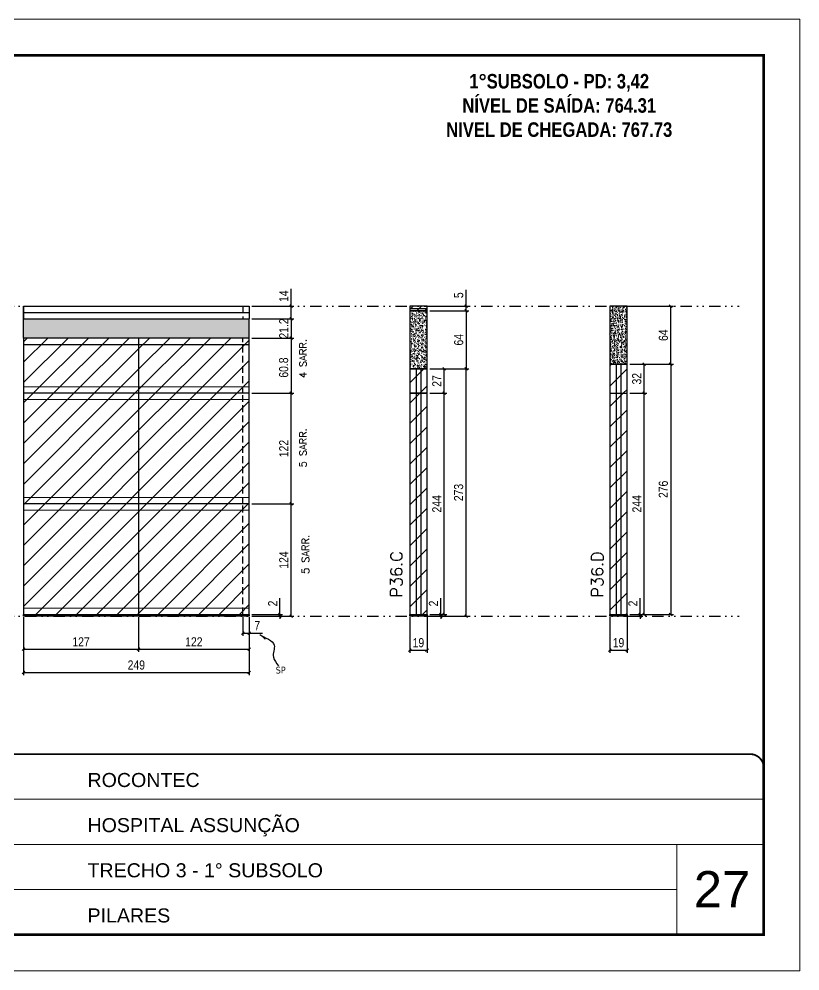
# Model space of a CAD drawing. Extents: x 2102 to 8383, y -13264 to 2718.
# Drawn here: x 5909 to 6771, y -5224 to -4174 of the extents above; entities that cross this region are included whole.
import ezdxf

# ---------------------------------------------------------------- set-up
doc = ezdxf.new("R2010")
doc.units = 0
for name, pattern in [('CONTINUO', [0]), ('DASHED', [0.75, 0.5, -0.25]), ('DIVIDE2', [0.625, 0.25, -0.125, 0, -0.125, 0, -0.125]), ('HIDDEN', [0.375, 0.25, -0.125])]:
    doc.linetypes.add(name, pattern=pattern)
for name, color, linetype, lineweight in [('CARIMBO', 255, 'Continuous', 9), ('Folhas', 255, 'Continuous', 9), ('Hachura', 251, 'Continuous', 9), ('Sarr 2.2x7', 40, 'Continuous', 9), ('SARRAFO DE PRESSAO', 251, 'DASHED', 9), ('Texto Seção', 7, 'Continuous', 15)]:
    doc.layers.add(name, color=color, linetype=linetype, lineweight=lineweight)
for name, color, linetype in [('COTA', 241, 'Continuous'), ('NOMENCLATURA', 7, 'Continuous'), ('Nível', 160, 'Continuous'), ('Painéis', 200, 'Continuous'), ('SARR_2.2x7', 40, 'Continuous'), ('SARR_EDITAR', 141, 'Continuous'), ('Sarrafo de Pressão', 42, 'HIDDEN'), ('texto', 7, 'Continuous')]:
    doc.layers.add(name, color=color, linetype=linetype)
doc.styles.add('ARIAL', font='arial.ttf')
doc.styles.add('COTA TECNICA', font='techl___.ttf', dxfattribs={"height": 10})
doc.styles.add('COTA TECNICA-50', font='techl___.ttf', dxfattribs={"height": 10})
doc.styles.add('REGUA-120', font='ROMANS.shx', dxfattribs={"height": 15})
doc.styles.add('ROMANC', font='techb___.ttf', dxfattribs={"height": 2.5})
doc.styles.add('ROMANS', font='romans.shx')
doc.styles.get("Standard").update_dxf_attribs({"font": 'arial.ttf'})
doc.dimstyles.new('COTA PAINEL-50', dxfattribs={"dimtxt": 10, "dimasz": 3, "dimexe": 3, "dimexo": 3, "dimgap": 3, "dimtad": 1, "dimdec": 1, "dimzin": 12, "dimdsep": 46, "dimtxsty": 'COTA TECNICA-50', "dimblk1": 'OBLIQUE', "dimblk2": 'OBLIQUE', "dimsah": 1, "dimcen": 0.9, "dimclrd": 4, "dimclre": 4, "dimclrt": 240, "dimadec": 1, "dimazin": 3, "dimtfac": 1, "dimtdec": 1, "dimtmove": 0, "dimatfit": 3, "dimfxl": 1, "dimtolj": 1, "dimtzin": 12, "dimarcsym": 0})
doc.dimstyles.new('PAINEL', dxfattribs={"dimtxt": 10, "dimasz": 3, "dimexe": 3, "dimexo": 3, "dimgap": 3, "dimtad": 1, "dimdec": 1, "dimzin": 12, "dimdsep": 46, "dimtxsty": 'COTA TECNICA', "dimblk1": 'OBLIQUE', "dimblk2": 'OBLIQUE', "dimsah": 1, "dimcen": 0.9, "dimclrd": 4, "dimclre": 4, "dimclrt": 240, "dimadec": 1, "dimazin": 3, "dimtfac": 1, "dimtdec": 1, "dimtmove": 0, "dimatfit": 3, "dimfxl": 1, "dimtolj": 1, "dimtzin": 12, "dimarcsym": 0})
doc.dimstyles.get("Standard").update_dxf_attribs({"dimtxt": 0.18, "dimasz": 0.18, "dimexe": 0.18, "dimexo": 0.0625, "dimgap": 0.09, "dimtad": 0, "dimtih": 1, "dimtoh": 1, "dimdec": 4, "dimzin": 0, "dimdsep": 46, "dimtxsty": 'Standard', "dimcen": 0.09, "dimadec": 0, "dimazin": 0, "dimtfac": 1, "dimtdec": 4, "dimtofl": 0, "dimtmove": 0, "dimatfit": 3, "dimfxl": 1, "dimtolj": 1, "dimtzin": 0, "dimarcsym": 0})
pattern_1 = [(45, (-128517.216, -32522.603), (-11.2253202, 11.2253202), [])]

# ---------------------------------------------------------------- blocks, each defined once
blk = doc.blocks.new('9999999999')
at = {"color": 30, "linetype": 'CONTINUO'}
for p, q in [((98564.6, 34379.6), (99584, 34379.6)), ((98564.6, 34329.8), (99488, 34329.8)), ((99584, 34329.8), (99488, 34329.8)), ((99488, 34329.8), (99488, 34230.2)), ((98564.6, 34280), (99488, 34280))]:
    blk.add_line(p, q, dxfattribs=at)
at = {"color": 30, "linetype": 'CONTINUO', "const_width": 2}
blk.add_lwpolyline([(99584, 34230.2), (99584, 34414.4, 0.414214), (99569, 34429.4), (98229, 34429.4, 0.414214), (98214, 34414.4), (98214, 34245.2, 0.414214), (98229, 34230.2), (99584, 34230.2)], format="xyb", dxfattribs=at)
at = {"layer": 'Folhas'}
blk.add_lwpolyline([(98139, 34190.2), (99624, 34190.2), (99624, 35240.2), (98139, 35240.2)], close=True, dxfattribs=at)
at = {"layer": 'Folhas', "color": 30, "const_width": 3}
blk.add_lwpolyline([(98214, 34230.2), (99584, 34230.2), (99584, 35200.2), (98214, 35200.2)], close=True, dxfattribs=at)
at = {"color": 7, "linetype": 'Continuous', "ltscale": 5, "style": 'ARIAL'}
for s, height, p in [('ROCONTEC', 15.48, (98837.7, 34393.1)), ('HOSPITAL ASSUNÇÃO', 15.483, (98837.7, 34343.3)), ('TRECHO 3 - 1° SUBSOLO', 15.483, (98837.7, 34293.5)), ('PILARES', 15.48, (98837.7, 34243.7))]:
    blk.add_text(s, height=height, dxfattribs=at).set_placement(p)
blk = doc.blocks.new('_Oblique')
at = {"color": 0, "linetype": 'ByBlock', "lineweight": -2}
blk.add_line((-0.5, -0.5), (0.5, 0.5), dxfattribs=at)
blk = doc.blocks.new('*D659')
at = {"layer": 'COTA', "color": 4, "lineweight": -2, "transparency": 16777216}
for p, q in [((5913.9, -4833.6), (5913.9, -4897.5)), ((6162.9, -4833.6), (6162.9, -4897.5)), ((5913.9, -4894.5), (6162.9, -4894.5))]:
    blk.add_line(p, q, dxfattribs=at)
at = {"layer": 'Defpoints', "color": 0, "transparency": 16777216}
for p in [(5913.9, -4830.6), (6162.9, -4830.6), (6162.9, -4894.5)]:
    blk.add_point(p, dxfattribs=at)
at = {"layer": 'COTA', "color": 4, "lineweight": -2, "transparency": 16777216, "xscale": 3, "yscale": 3, "zscale": 3, "rotation": 180}
blk.add_blockref('_Oblique', (5913.9, -4894.5), dxfattribs=at)
at = {"layer": 'COTA', "color": 4, "lineweight": -2, "transparency": 16777216, "xscale": 3, "yscale": 3, "zscale": 3}
blk.add_blockref('_Oblique', (6162.9, -4894.5), dxfattribs=at)
at = {"layer": 'COTA', "color": 240, "transparency": 16777216, "insert": (6038.4, -4886.4), "char_height": 10, "attachment_point": 5, "style": 'COTA TECNICA'}
blk.add_mtext('\\A1;249', dxfattribs=at)
blk = doc.blocks.new('*D660')
at = {"layer": 'COTA', "color": 4, "lineweight": -2, "transparency": 16777216}
for p, q in [((6155.9, -4833.6), (6155.9, -4854.1)), ((6162.9, -4835.6), (6162.9, -4854.1)), ((6155.9, -4851.1), (6162.9, -4851.1)), ((6162.9, -4851.1), (6177.7, -4851.1))]:
    blk.add_line(p, q, dxfattribs=at)
at = {"layer": 'Defpoints', "color": 0, "transparency": 16777216}
for p in [(6155.9, -4830.6), (6162.9, -4832.6), (6162.9, -4851.1)]:
    blk.add_point(p, dxfattribs=at)
at = {"layer": 'COTA', "color": 4, "lineweight": -2, "transparency": 16777216, "xscale": 3, "yscale": 3, "zscale": 3, "rotation": 180}
blk.add_blockref('_Oblique', (6155.9, -4851.1), dxfattribs=at)
at = {"layer": 'COTA', "color": 4, "lineweight": -2, "transparency": 16777216, "xscale": 3, "yscale": 3, "zscale": 3}
blk.add_blockref('_Oblique', (6162.9, -4851.1), dxfattribs=at)
at = {"layer": 'COTA', "color": 240, "transparency": 16777216, "insert": (6171.8, -4843), "char_height": 10, "attachment_point": 5, "style": 'COTA TECNICA-50'}
blk.add_mtext('\\A1;7', dxfattribs=at)
blk = doc.blocks.new('*D661')
at = {"layer": 'COTA', "color": 4, "lineweight": -2, "transparency": 16777216}
for p, q in [((6165.9, -4708.6), (6212.2, -4708.6)), ((6209.2, -4832.6), (6209.2, -4708.6)), ((6165.9, -4832.6), (6212.2, -4832.6))]:
    blk.add_line(p, q, dxfattribs=at)
at = {"layer": 'Defpoints', "color": 0, "transparency": 16777216}
for p in [(6162.9, -4708.6), (6209.2, -4708.6), (6162.9, -4832.6)]:
    blk.add_point(p, dxfattribs=at)
at = {"layer": 'COTA', "color": 4, "lineweight": -2, "transparency": 16777216, "xscale": 3, "yscale": 3, "zscale": 3}
for p, rotation in [((6209.2, -4708.6), 90), ((6209.2, -4832.6), 270)]:
    blk.add_blockref('_Oblique', p, dxfattribs=dict(at, rotation=rotation))
at = {"layer": 'COTA', "color": 240, "transparency": 16777216, "insert": (6201.1, -4770.6), "char_height": 10, "attachment_point": 5, "rotation": 90, "style": 'COTA TECNICA-50'}
blk.add_mtext('\\A1;124', dxfattribs=at)
blk = doc.blocks.new('*D662')
at = {"layer": 'COTA', "color": 4, "lineweight": -2, "transparency": 16777216}
for p, q in [((6196.9, -4830.6), (6196.9, -4812.5)), ((6165.9, -4830.6), (6199.9, -4830.6)), ((6165.9, -4832.6), (6199.9, -4832.6)), ((6196.9, -4832.6), (6196.9, -4830.6)), ((6196.9, -4832.6), (6196.9, -4835.6))]:
    blk.add_line(p, q, dxfattribs=at)
at = {"layer": 'Defpoints', "color": 0, "transparency": 16777216}
for p in [(6162.9, -4830.6), (6162.9, -4832.6), (6196.9, -4832.6)]:
    blk.add_point(p, dxfattribs=at)
at = {"layer": 'COTA', "color": 4, "lineweight": -2, "transparency": 16777216, "xscale": 3, "yscale": 3, "zscale": 3}
for p, rotation in [((6196.9, -4830.6), 270), ((6196.9, -4832.6), 90)]:
    blk.add_blockref('_Oblique', p, dxfattribs=dict(at, rotation=rotation))
at = {"layer": 'COTA', "color": 240, "transparency": 16777216, "insert": (6188.9, -4818.5), "char_height": 10, "attachment_point": 5, "rotation": 90, "style": 'COTA TECNICA-50'}
blk.add_mtext('\\A1;2', dxfattribs=at)
blk = doc.blocks.new('*D663')
at = {"layer": 'COTA', "color": 4, "linetype": 'ByBlock', "lineweight": -2, "transparency": 16777216}
for p, q in [((6165.9, -4525.8), (6212.2, -4525.8)), ((6209.2, -4525.8), (6209.2, -4586.6)), ((6165.9, -4586.6), (6212.2, -4586.6))]:
    blk.add_line(p, q, dxfattribs=at)
at = {"layer": 'Defpoints', "color": 0, "linetype": 'ByBlock', "transparency": 16777216}
for p in [(6162.9, -4525.8), (6162.9, -4586.6), (6209.2, -4586.6)]:
    blk.add_point(p, dxfattribs=at)
at = {"layer": 'COTA', "color": 4, "linetype": 'ByBlock', "lineweight": -2, "transparency": 16777216, "xscale": 3, "yscale": 3, "zscale": 3}
for p, rotation in [((6209.2, -4525.8), 90), ((6209.2, -4586.6), 270)]:
    blk.add_blockref('_Oblique', p, dxfattribs=dict(at, rotation=rotation))
at = {"layer": 'COTA', "color": 240, "linetype": 'ByBlock', "transparency": 16777216, "insert": (6201, -4558.3), "char_height": 10, "attachment_point": 5, "rotation": 90, "style": 'COTA TECNICA'}
blk.add_mtext('\\A1;60.8', dxfattribs=at)
blk = doc.blocks.new('*D664')
at = {"layer": 'COTA', "color": 4, "linetype": 'ByBlock', "lineweight": -2, "transparency": 16777216}
for p, q in [((6165.9, -4586.6), (6212.2, -4586.6)), ((6209.2, -4708.6), (6209.2, -4586.6)), ((6165.9, -4708.6), (6212.2, -4708.6))]:
    blk.add_line(p, q, dxfattribs=at)
at = {"layer": 'Defpoints', "color": 0, "linetype": 'ByBlock', "transparency": 16777216}
for p in [(6162.9, -4586.6), (6209.2, -4586.6), (6162.9, -4708.6)]:
    blk.add_point(p, dxfattribs=at)
at = {"layer": 'COTA', "color": 4, "linetype": 'ByBlock', "lineweight": -2, "transparency": 16777216, "xscale": 3, "yscale": 3, "zscale": 3}
for p, rotation in [((6209.2, -4586.6), 90), ((6209.2, -4708.6), 270)]:
    blk.add_blockref('_Oblique', p, dxfattribs=dict(at, rotation=rotation))
at = {"layer": 'COTA', "color": 240, "linetype": 'ByBlock', "transparency": 16777216, "insert": (6201.1, -4647.6), "char_height": 10, "attachment_point": 5, "rotation": 90, "style": 'COTA TECNICA'}
blk.add_mtext('\\A1;122', dxfattribs=at)
blk = doc.blocks.new('*D1327')
at = {"layer": 'COTA', "color": 4, "linetype": 'ByBlock', "lineweight": -2, "transparency": 16777216}
for p, q in [((5913.9, -4833.6), (5913.9, -4871.9)), ((6040.9, -4833.6), (6040.9, -4871.9)), ((5913.9, -4868.9), (6040.9, -4868.9))]:
    blk.add_line(p, q, dxfattribs=at)
at = {"layer": 'Defpoints', "color": 0, "linetype": 'ByBlock', "transparency": 16777216}
for p in [(5913.9, -4830.6), (6040.9, -4830.6), (6040.9, -4868.9)]:
    blk.add_point(p, dxfattribs=at)
at = {"layer": 'COTA', "color": 4, "linetype": 'ByBlock', "lineweight": -2, "transparency": 16777216, "xscale": 3, "yscale": 3, "zscale": 3, "rotation": 180}
blk.add_blockref('_Oblique', (5913.9, -4868.9), dxfattribs=at)
at = {"layer": 'COTA', "color": 4, "linetype": 'ByBlock', "lineweight": -2, "transparency": 16777216, "xscale": 3, "yscale": 3, "zscale": 3}
blk.add_blockref('_Oblique', (6040.9, -4868.9), dxfattribs=at)
at = {"layer": 'COTA', "color": 240, "linetype": 'ByBlock', "transparency": 16777216, "insert": (5977.4, -4860.8), "char_height": 10, "attachment_point": 5, "style": 'COTA TECNICA'}
blk.add_mtext('\\A1;127', dxfattribs=at)
blk = doc.blocks.new('*D1328')
at = {"layer": 'COTA', "color": 4, "linetype": 'ByBlock', "lineweight": -2, "transparency": 16777216}
for p, q in [((6040.9, -4833.6), (6040.9, -4871.9)), ((6162.9, -4835.6), (6162.9, -4871.9)), ((6040.9, -4868.9), (6162.9, -4868.9))]:
    blk.add_line(p, q, dxfattribs=at)
at = {"layer": 'Defpoints', "color": 0, "linetype": 'ByBlock', "transparency": 16777216}
for p in [(6040.9, -4830.6), (6162.9, -4832.6), (6162.9, -4868.9)]:
    blk.add_point(p, dxfattribs=at)
at = {"layer": 'COTA', "color": 4, "linetype": 'ByBlock', "lineweight": -2, "transparency": 16777216, "xscale": 3, "yscale": 3, "zscale": 3, "rotation": 180}
blk.add_blockref('_Oblique', (6040.9, -4868.9), dxfattribs=at)
at = {"layer": 'COTA', "color": 4, "linetype": 'ByBlock', "lineweight": -2, "transparency": 16777216, "xscale": 3, "yscale": 3, "zscale": 3}
blk.add_blockref('_Oblique', (6162.9, -4868.9), dxfattribs=at)
at = {"layer": 'COTA', "color": 240, "linetype": 'ByBlock', "transparency": 16777216, "insert": (6101.9, -4860.8), "char_height": 10, "attachment_point": 5, "style": 'COTA TECNICA'}
blk.add_mtext('\\A1;122', dxfattribs=at)
blk = doc.blocks.new('*D665')
at = {"layer": 'COTA', "color": 4, "lineweight": -2, "transparency": 16777216}
for p, q in [((6340.2, -4833.6), (6340.2, -4872.9)), ((6359.2, -4833.6), (6359.2, -4872.9)), ((6340.2, -4869.9), (6359.2, -4869.9))]:
    blk.add_line(p, q, dxfattribs=at)
at = {"layer": 'Defpoints', "color": 0, "transparency": 16777216}
for p in [(6340.2, -4830.6), (6359.2, -4830.6), (6359.2, -4869.9)]:
    blk.add_point(p, dxfattribs=at)
at = {"layer": 'COTA', "color": 4, "lineweight": -2, "transparency": 16777216, "xscale": 3, "yscale": 3, "zscale": 3, "rotation": 180}
blk.add_blockref('_Oblique', (6340.2, -4869.9), dxfattribs=at)
at = {"layer": 'COTA', "color": 4, "lineweight": -2, "transparency": 16777216, "xscale": 3, "yscale": 3, "zscale": 3}
blk.add_blockref('_Oblique', (6359.2, -4869.9), dxfattribs=at)
at = {"layer": 'COTA', "color": 240, "transparency": 16777216, "insert": (6349.7, -4861.8), "char_height": 10, "attachment_point": 5, "style": 'COTA TECNICA'}
blk.add_mtext('\\A1;19', dxfattribs=at)
blk = doc.blocks.new('*D666')
at = {"layer": 'COTA', "color": 4, "lineweight": -2, "transparency": 16777216}
for p, q in [((6561, -4833.6), (6561, -4872.9)), ((6580, -4833.6), (6580, -4872.9)), ((6561, -4869.9), (6580, -4869.9))]:
    blk.add_line(p, q, dxfattribs=at)
at = {"layer": 'Defpoints', "color": 0, "transparency": 16777216}
for p in [(6561, -4830.6), (6580, -4830.6), (6580, -4869.9)]:
    blk.add_point(p, dxfattribs=at)
at = {"layer": 'COTA', "color": 4, "lineweight": -2, "transparency": 16777216, "xscale": 3, "yscale": 3, "zscale": 3, "rotation": 180}
blk.add_blockref('_Oblique', (6561, -4869.9), dxfattribs=at)
at = {"layer": 'COTA', "color": 4, "lineweight": -2, "transparency": 16777216, "xscale": 3, "yscale": 3, "zscale": 3}
blk.add_blockref('_Oblique', (6580, -4869.9), dxfattribs=at)
at = {"layer": 'COTA', "color": 240, "transparency": 16777216, "insert": (6570.5, -4861.8), "char_height": 10, "attachment_point": 5, "style": 'COTA TECNICA'}
blk.add_mtext('\\A1;19', dxfattribs=at)
blk = doc.blocks.new('*D667')
at = {"layer": 'COTA', "color": 4, "lineweight": -2, "transparency": 16777216}
for p, q in [((6583, -4554.6), (6631.1, -4554.6)), ((6628.1, -4554.6), (6628.1, -4830.6)), ((6583, -4830.6), (6631.1, -4830.6))]:
    blk.add_line(p, q, dxfattribs=at)
at = {"layer": 'Defpoints', "color": 0, "transparency": 16777216}
for p in [(6580, -4554.6), (6580, -4830.6), (6628.1, -4830.6)]:
    blk.add_point(p, dxfattribs=at)
at = {"layer": 'COTA', "color": 4, "lineweight": -2, "transparency": 16777216, "xscale": 3, "yscale": 3, "zscale": 3}
for p, rotation in [((6628.1, -4554.6), 90), ((6628.1, -4830.6), 270)]:
    blk.add_blockref('_Oblique', p, dxfattribs=dict(at, rotation=rotation))
at = {"layer": 'COTA', "color": 240, "transparency": 16777216, "insert": (6620, -4692.6), "char_height": 10, "attachment_point": 5, "rotation": 90, "style": 'COTA TECNICA'}
blk.add_mtext('\\A1;276', dxfattribs=at)
blk = doc.blocks.new('*D668')
at = {"layer": 'COTA', "color": 4, "lineweight": -2, "transparency": 16777216}
for p, q in [((6583, -4490.6), (6631.1, -4490.6)), ((6628.1, -4554.6), (6628.1, -4490.6)), ((6583, -4554.6), (6631.1, -4554.6))]:
    blk.add_line(p, q, dxfattribs=at)
at = {"layer": 'Defpoints', "color": 0, "transparency": 16777216}
for p in [(6580, -4490.6), (6628.1, -4490.6), (6580, -4554.6)]:
    blk.add_point(p, dxfattribs=at)
at = {"layer": 'COTA', "color": 4, "lineweight": -2, "transparency": 16777216, "xscale": 3, "yscale": 3, "zscale": 3}
for p, rotation in [((6628.1, -4490.6), 90), ((6628.1, -4554.6), 270)]:
    blk.add_blockref('_Oblique', p, dxfattribs=dict(at, rotation=rotation))
at = {"layer": 'COTA', "color": 240, "transparency": 16777216, "insert": (6620, -4522.6), "char_height": 10, "attachment_point": 5, "rotation": 90, "style": 'COTA TECNICA'}
blk.add_mtext('\\A1;64', dxfattribs=at)
blk = doc.blocks.new('*D669')
at = {"layer": 'COTA', "color": 4, "lineweight": -2, "transparency": 16777216}
for p, q in [((6362.2, -4559.6), (6405.3, -4559.6)), ((6402.3, -4832.6), (6402.3, -4559.6)), ((6362.2, -4832.6), (6405.3, -4832.6))]:
    blk.add_line(p, q, dxfattribs=at)
at = {"layer": 'Defpoints', "color": 0, "transparency": 16777216}
for p in [(6359.2, -4559.6), (6402.3, -4559.6), (6359.2, -4832.6)]:
    blk.add_point(p, dxfattribs=at)
at = {"layer": 'COTA', "color": 4, "lineweight": -2, "transparency": 16777216, "xscale": 3, "yscale": 3, "zscale": 3}
for p, rotation in [((6402.3, -4559.6), 90), ((6402.3, -4832.6), 270)]:
    blk.add_blockref('_Oblique', p, dxfattribs=dict(at, rotation=rotation))
at = {"layer": 'COTA', "color": 240, "transparency": 16777216, "insert": (6394.1, -4696.1), "char_height": 10, "attachment_point": 5, "rotation": 90, "style": 'COTA TECNICA'}
blk.add_mtext('\\A1;273', dxfattribs=at)
blk = doc.blocks.new('*D670')
at = {"layer": 'COTA', "color": 4, "lineweight": -2, "transparency": 16777216}
for p, q in [((6374.3, -4830.6), (6374.3, -4812.5)), ((6362.2, -4830.6), (6377.3, -4830.6)), ((6362.2, -4832.6), (6377.3, -4832.6)), ((6374.3, -4832.6), (6374.3, -4830.6)), ((6374.3, -4832.6), (6374.3, -4835.6))]:
    blk.add_line(p, q, dxfattribs=at)
at = {"layer": 'Defpoints', "color": 0, "transparency": 16777216}
for p in [(6359.2, -4830.6), (6359.2, -4832.6), (6374.3, -4830.6)]:
    blk.add_point(p, dxfattribs=at)
at = {"layer": 'COTA', "color": 4, "lineweight": -2, "transparency": 16777216, "xscale": 3, "yscale": 3, "zscale": 3}
for p, rotation in [((6374.3, -4830.6), 270), ((6374.3, -4832.6), 90)]:
    blk.add_blockref('_Oblique', p, dxfattribs=dict(at, rotation=rotation))
at = {"layer": 'COTA', "color": 240, "transparency": 16777216, "insert": (6366.3, -4818.5), "char_height": 10, "attachment_point": 5, "rotation": 90, "style": 'COTA TECNICA-50'}
blk.add_mtext('\\A1;2', dxfattribs=at)
blk = doc.blocks.new('*D1329')
at = {"layer": 'COTA', "color": 4, "linetype": 'ByBlock', "lineweight": -2, "transparency": 16777216}
for p, q in [((6362.2, -4495.6), (6405.3, -4495.6)), ((6402.3, -4495.6), (6402.3, -4559.6)), ((6362.2, -4559.6), (6405.3, -4559.6))]:
    blk.add_line(p, q, dxfattribs=at)
at = {"layer": 'Defpoints', "color": 0, "linetype": 'ByBlock', "transparency": 16777216}
for p in [(6359.2, -4495.6), (6359.2, -4559.6), (6402.3, -4559.6)]:
    blk.add_point(p, dxfattribs=at)
at = {"layer": 'COTA', "color": 4, "linetype": 'ByBlock', "lineweight": -2, "transparency": 16777216, "xscale": 3, "yscale": 3, "zscale": 3}
for p, rotation in [((6402.3, -4495.6), 90), ((6402.3, -4559.6), 270)]:
    blk.add_blockref('_Oblique', p, dxfattribs=dict(at, rotation=rotation))
at = {"layer": 'COTA', "color": 240, "linetype": 'ByBlock', "transparency": 16777216, "insert": (6394.2, -4527.6), "char_height": 10, "attachment_point": 5, "rotation": 90, "style": 'COTA TECNICA'}
blk.add_mtext('\\A1;64', dxfattribs=at)
blk = doc.blocks.new('*D1330')
at = {"layer": 'COTA', "color": 4, "linetype": 'ByBlock', "lineweight": -2, "transparency": 16777216}
for p, q in [((6362.2, -4586.6), (6381.1, -4586.6)), ((6378.1, -4830.6), (6378.1, -4586.6)), ((6362.2, -4830.6), (6381.1, -4830.6))]:
    blk.add_line(p, q, dxfattribs=at)
at = {"layer": 'Defpoints', "color": 0, "linetype": 'ByBlock', "transparency": 16777216}
for p in [(6359.2, -4586.6), (6378.1, -4586.6), (6359.2, -4830.6)]:
    blk.add_point(p, dxfattribs=at)
at = {"layer": 'COTA', "color": 4, "linetype": 'ByBlock', "lineweight": -2, "transparency": 16777216, "xscale": 3, "yscale": 3, "zscale": 3}
for p, rotation in [((6378.1, -4586.6), 90), ((6378.1, -4830.6), 270)]:
    blk.add_blockref('_Oblique', p, dxfattribs=dict(at, rotation=rotation))
at = {"layer": 'COTA', "color": 240, "linetype": 'ByBlock', "transparency": 16777216, "insert": (6370, -4708.6), "char_height": 10, "attachment_point": 5, "rotation": 90, "style": 'COTA TECNICA'}
blk.add_mtext('\\A1;244', dxfattribs=at)
blk = doc.blocks.new('*D1331')
at = {"layer": 'COTA', "color": 4, "linetype": 'ByBlock', "lineweight": -2, "transparency": 16777216}
for p, q in [((6362.2, -4559.6), (6381.1, -4559.6)), ((6378.1, -4586.6), (6378.1, -4559.6)), ((6362.2, -4586.6), (6381.1, -4586.6))]:
    blk.add_line(p, q, dxfattribs=at)
at = {"layer": 'Defpoints', "color": 0, "linetype": 'ByBlock', "transparency": 16777216}
for p in [(6359.2, -4559.6), (6378.1, -4559.6), (6359.2, -4586.6)]:
    blk.add_point(p, dxfattribs=at)
at = {"layer": 'COTA', "color": 4, "linetype": 'ByBlock', "lineweight": -2, "transparency": 16777216, "xscale": 3, "yscale": 3, "zscale": 3}
for p, rotation in [((6378.1, -4559.6), 90), ((6378.1, -4586.6), 270)]:
    blk.add_blockref('_Oblique', p, dxfattribs=dict(at, rotation=rotation))
at = {"layer": 'COTA', "color": 240, "linetype": 'ByBlock', "transparency": 16777216, "insert": (6370, -4573.1), "char_height": 10, "attachment_point": 5, "rotation": 90, "style": 'COTA TECNICA'}
blk.add_mtext('\\A1;27', dxfattribs=at)
blk = doc.blocks.new('*D671')
at = {"layer": 'COTA', "color": 4, "linetype": 'ByBlock', "lineweight": -2, "transparency": 16777216}
for p, q in [((6583, -4586.6), (6601.9, -4586.6)), ((6598.9, -4830.6), (6598.9, -4586.6)), ((6583, -4830.6), (6601.9, -4830.6))]:
    blk.add_line(p, q, dxfattribs=at)
at = {"layer": 'Defpoints', "color": 0, "linetype": 'ByBlock', "transparency": 16777216}
for p in [(6580, -4586.6), (6598.9, -4586.6), (6580, -4830.6)]:
    blk.add_point(p, dxfattribs=at)
at = {"layer": 'COTA', "color": 4, "linetype": 'ByBlock', "lineweight": -2, "transparency": 16777216, "xscale": 3, "yscale": 3, "zscale": 3}
for p, rotation in [((6598.9, -4586.6), 90), ((6598.9, -4830.6), 270)]:
    blk.add_blockref('_Oblique', p, dxfattribs=dict(at, rotation=rotation))
at = {"layer": 'COTA', "color": 240, "linetype": 'ByBlock', "transparency": 16777216, "insert": (6590.8, -4708.6), "char_height": 10, "attachment_point": 5, "rotation": 90, "style": 'COTA TECNICA'}
blk.add_mtext('\\A1;244', dxfattribs=at)
blk = doc.blocks.new('*D672')
at = {"layer": 'COTA', "color": 4, "linetype": 'ByBlock', "lineweight": -2, "transparency": 16777216}
for p, q in [((6583, -4554.6), (6601.9, -4554.6)), ((6598.9, -4586.6), (6598.9, -4554.6)), ((6583, -4586.6), (6601.9, -4586.6))]:
    blk.add_line(p, q, dxfattribs=at)
at = {"layer": 'Defpoints', "color": 0, "linetype": 'ByBlock', "transparency": 16777216}
for p in [(6580, -4554.6), (6598.9, -4554.6), (6580, -4586.6)]:
    blk.add_point(p, dxfattribs=at)
at = {"layer": 'COTA', "color": 4, "linetype": 'ByBlock', "lineweight": -2, "transparency": 16777216, "xscale": 3, "yscale": 3, "zscale": 3}
for p, rotation in [((6598.9, -4554.6), 90), ((6598.9, -4586.6), 270)]:
    blk.add_blockref('_Oblique', p, dxfattribs=dict(at, rotation=rotation))
at = {"layer": 'COTA', "color": 240, "linetype": 'ByBlock', "transparency": 16777216, "insert": (6590.7, -4570.6), "char_height": 10, "attachment_point": 5, "rotation": 90, "style": 'COTA TECNICA'}
blk.add_mtext('\\A1;32', dxfattribs=at)
blk = doc.blocks.new('*D1332')
at = {"layer": 'COTA', "color": 4, "linetype": 'ByBlock', "lineweight": -2, "transparency": 16777216}
for p, q in [((6594.4, -4830.6), (6594.4, -4812.5)), ((6583, -4830.6), (6597.4, -4830.6)), ((6583, -4832.6), (6597.4, -4832.6)), ((6594.4, -4832.6), (6594.4, -4830.6)), ((6594.4, -4832.6), (6594.4, -4835.6))]:
    blk.add_line(p, q, dxfattribs=at)
at = {"layer": 'Defpoints', "color": 0, "linetype": 'ByBlock', "transparency": 16777216}
for p in [(6580, -4830.6), (6580, -4832.6), (6594.4, -4830.6)]:
    blk.add_point(p, dxfattribs=at)
at = {"layer": 'COTA', "color": 4, "linetype": 'ByBlock', "lineweight": -2, "transparency": 16777216, "xscale": 3, "yscale": 3, "zscale": 3}
for p, rotation in [((6594.4, -4830.6), 270), ((6594.4, -4832.6), 90)]:
    blk.add_blockref('_Oblique', p, dxfattribs=dict(at, rotation=rotation))
at = {"layer": 'COTA', "color": 240, "linetype": 'ByBlock', "transparency": 16777216, "insert": (6586.4, -4818.5), "char_height": 10, "attachment_point": 5, "rotation": 90, "style": 'COTA TECNICA'}
blk.add_mtext('\\A1;2', dxfattribs=at)
blk = doc.blocks.new('*D778')
at = {"layer": 'COTA', "color": 4, "linetype": 'ByBlock', "lineweight": -2, "transparency": 16777216}
for p, q in [((6402.3, -4490.6), (6402.3, -4472.5)), ((6362.2, -4490.6), (6405.3, -4490.6)), ((6402.3, -4495.6), (6402.3, -4490.6)), ((6362.2, -4495.6), (6405.3, -4495.6)), ((6402.3, -4495.6), (6402.3, -4498.6))]:
    blk.add_line(p, q, dxfattribs=at)
at = {"layer": 'Defpoints', "color": 0, "linetype": 'ByBlock', "transparency": 16777216}
for p in [(6359.2, -4490.6), (6402.3, -4490.6), (6359.2, -4495.6)]:
    blk.add_point(p, dxfattribs=at)
at = {"layer": 'COTA', "color": 4, "linetype": 'ByBlock', "lineweight": -2, "transparency": 16777216, "xscale": 3, "yscale": 3, "zscale": 3}
for p, rotation in [((6402.3, -4490.6), 270), ((6402.3, -4495.6), 90)]:
    blk.add_blockref('_Oblique', p, dxfattribs=dict(at, rotation=rotation))
at = {"layer": 'COTA', "color": 240, "linetype": 'ByBlock', "transparency": 16777216, "insert": (6394.2, -4478.5), "char_height": 10, "attachment_point": 5, "rotation": 90, "style": 'COTA TECNICA'}
blk.add_mtext('\\A1;5', dxfattribs=at)
blk = doc.blocks.new('*D1408')
at = {"layer": 'COTA', "color": 4, "linetype": 'ByBlock', "lineweight": -2, "transparency": 16777216}
for p, q in [((6209.2, -4490.6), (6209.2, -4471.4)), ((6165.9, -4490.6), (6212.2, -4490.6)), ((6209.2, -4504.6), (6209.2, -4490.6)), ((6165.9, -4504.6), (6212.2, -4504.6))]:
    blk.add_line(p, q, dxfattribs=at)
at = {"layer": 'Defpoints', "color": 0, "linetype": 'ByBlock', "transparency": 16777216}
for p in [(6162.9, -4490.6), (6209.2, -4490.6), (6162.9, -4504.6)]:
    blk.add_point(p, dxfattribs=at)
at = {"layer": 'COTA', "color": 4, "linetype": 'ByBlock', "lineweight": -2, "transparency": 16777216, "xscale": 3, "yscale": 3, "zscale": 3}
for p, rotation in [((6209.2, -4490.6), 90), ((6209.2, -4504.6), 270)]:
    blk.add_blockref('_Oblique', p, dxfattribs=dict(at, rotation=rotation))
at = {"layer": 'COTA', "color": 240, "linetype": 'ByBlock', "transparency": 16777216, "insert": (6201.1, -4479.5), "char_height": 10, "attachment_point": 5, "rotation": 90, "style": 'COTA TECNICA'}
blk.add_mtext('\\A1;14', dxfattribs=at)
blk = doc.blocks.new('*D1409')
at = {"layer": 'COTA', "color": 4, "linetype": 'ByBlock', "lineweight": -2, "transparency": 16777216}
for p, q in [((6165.9, -4504.6), (6212.2, -4504.6)), ((6209.2, -4504.6), (6209.2, -4525.8)), ((6165.9, -4525.8), (6212.2, -4525.8))]:
    blk.add_line(p, q, dxfattribs=at)
at = {"layer": 'Defpoints', "color": 0, "linetype": 'ByBlock', "transparency": 16777216}
for p in [(6162.9, -4504.6), (6162.9, -4525.8), (6209.2, -4525.8)]:
    blk.add_point(p, dxfattribs=at)
at = {"layer": 'COTA', "color": 4, "linetype": 'ByBlock', "lineweight": -2, "transparency": 16777216, "xscale": 3, "yscale": 3, "zscale": 3}
for p, rotation in [((6209.2, -4504.6), 90), ((6209.2, -4525.8), 270)]:
    blk.add_blockref('_Oblique', p, dxfattribs=dict(at, rotation=rotation))
at = {"layer": 'COTA', "color": 240, "linetype": 'ByBlock', "transparency": 16777216, "insert": (6201.1, -4515.2), "char_height": 10, "attachment_point": 5, "rotation": 90, "style": 'COTA TECNICA'}
blk.add_mtext('\\A1;21.2', dxfattribs=at)

msp = doc.modelspace()

# ---------------------------------------------------------------- hatches: boundary and pattern name
at = {"layer": 'COTA', "linetype": 'ByBlock'}
h = msp.add_hatch(dxfattribs=at)
h.set_pattern_fill('AR-CONC', color=256, scale=0.03)
h.set_pattern_definition([(50, (-125353.2894, -32557.6026), (5.46554007, -0.47817257), [0.5715, -6.2865]), (355, (-125353.2894, -32557.6026), (-1.05730264, 5.73170536), [0.4572, -5.02921753]), (100.4514447, (-125352.834, -32557.6424), (4.40823741, 5.25353256), [0.48570026, -5.34270734]), (46.1842, (-125353.2894, -32556.0786), (8.13237123, -1.26126984), [0.85725, -9.42975]), (96.6355576, (-125352.612, -32556.184), (7.122124, 7.42278374), [0.7285507, -8.01406824]), (351.184151, (-125353.289, -32556.079), (7.122124, 7.42278374), [0.685799, -7.54379196]), (21, (-125352.5274, -32556.4596), (4.54843174, -3.06795595), [0.5715, -6.2865]), (326, (-125352.5274, -32556.4596), (1.85406085, 5.52563898), [0.4572, -5.0292]), (71.451445, (-125352.1484, -32556.715), (6.40249258, 2.45768307), [0.48570026, -5.34269813]), (37.5, (-125353.2894, -32557.6026), (0.092658098, 2.536651166), [0, -4.96824, 0, -5.1054, 0, -5.04825]), (7.5, (-125353.2894, -32557.6026), (2.004589875, 3.005417245), [0, -2.91084, 0, -4.85394, 0, -1.92405]), (327.5, (-125354.9887, -32557.6026), (4.067717855, -0.17186232), [0, -1.905, 0, -5.9436, 0, -7.8867]), (317.5, (-125355.7507, -32557.6026), (4.44387544, 0.76279473), [0, -2.4765, 0, -3.94716, 0, -5.6007])])
h.paths.add_polyline_path([(6560.98, -4554.56), (6579.98, -4554.56), (6579.98, -4490.56), (6560.98, -4490.56)])
h = msp.add_hatch(dxfattribs=at)
h.set_pattern_fill('AR-CONC', color=256, scale=0.03)
h.set_pattern_definition([(50, (-125390.904, -32561.6026), (5.46554007, -0.47817257), [0.5715, -6.2865]), (355, (-125390.904, -32561.6026), (-1.05730264, 5.73170536), [0.4572, -5.02921753]), (100.4514447, (-125390.449, -32561.6424), (4.40823741, 5.25353256), [0.48570026, -5.34270734]), (46.1842, (-125390.904, -32560.0786), (8.13237123, -1.26126984), [0.85725, -9.42975]), (96.6355576, (-125390.2265, -32560.184), (7.122124, 7.42278374), [0.7285507, -8.01406824]), (351.184151, (-125390.904, -32560.079), (7.122124, 7.42278374), [0.685799, -7.54379196]), (21, (-125390.142, -32560.4596), (4.54843174, -3.06795595), [0.5715, -6.2865]), (326, (-125390.142, -32560.4596), (1.85406085, 5.52563898), [0.4572, -5.0292]), (71.451445, (-125389.763, -32560.715), (6.40249258, 2.45768307), [0.48570026, -5.34269813]), (37.5, (-125390.9042, -32561.6026), (0.092658098, 2.536651166), [0, -4.96824, 0, -5.1054, 0, -5.04825]), (7.5, (-125390.9042, -32561.6026), (2.004589875, 3.005417245), [0, -2.91084, 0, -4.85394, 0, -1.92405]), (327.5, (-125392.6035, -32561.6026), (4.067717855, -0.17186232), [0, -1.905, 0, -5.9436, 0, -7.8867]), (317.5, (-125393.3655, -32561.6026), (4.44387544, 0.76279473), [0, -2.4765, 0, -3.94716, 0, -5.6007])])
h.paths.add_polyline_path([(6340.2, -4559.56), (6359.2, -4559.56), (6359.2, -4495.56), (6340.2, -4495.56)])
h = msp.add_hatch(dxfattribs=at)
h.set_pattern_fill('AR-CONC', color=256, scale=0.03)
h.set_pattern_definition([(50, (-128517.216, -32526.8026), (5.46554007, -0.47817257), [0.5715, -6.2865]), (355, (-128517.216, -32526.8026), (-1.05730264, 5.73170536), [0.4572, -5.02921753]), (100.4514447, (-128516.7604, -32526.8424), (4.40823741, 5.25353256), [0.48570026, -5.34270734]), (46.1842, (-128517.216, -32525.2786), (8.13237123, -1.26126984), [0.85725, -9.42975]), (96.6355576, (-128516.538, -32525.384), (7.122124, 7.42278374), [0.7285507, -8.01406824]), (351.184151, (-128517.216, -32525.279), (7.122124, 7.42278374), [0.685799, -7.54379196]), (21, (-128516.454, -32525.6596), (4.54843174, -3.06795595), [0.5715, -6.2865]), (326, (-128516.454, -32525.6596), (1.85406085, 5.52563898), [0.4572, -5.0292]), (71.451445, (-128516.075, -32525.915), (6.40249258, 2.45768307), [0.48570026, -5.34269813]), (37.5, (-128517.2158, -32526.8026), (0.092658098, 2.536651166), [0, -4.96824, 0, -5.1054, 0, -5.04825]), (7.5, (-128517.2158, -32526.8026), (2.004589875, 3.005417245), [0, -2.91084, 0, -4.85394, 0, -1.92405]), (327.5, (-128518.915, -32526.8026), (4.067717855, -0.17186232), [0, -1.905, 0, -5.9436, 0, -7.8867]), (317.5, (-128519.677, -32526.8026), (4.44387544, 0.76279473), [0, -2.4765, 0, -3.94716, 0, -5.6007])])
h.paths.add_polyline_path([(6162.93, -4525.76), (6162.93, -4504.56), (5913.93, -4504.56), (5913.93, -4525.76)])
at = {"layer": 'Hachura', "linetype": 'ByBlock'}
h = msp.add_hatch(dxfattribs=at)
h.set_pattern_fill('ANSI31', color=256, scale=2)
h.set_pattern_definition([(45, (-126918.716, -32522.6026), (-4.49012806, 4.49012806), [])])
h.paths.add_polyline_path([(6359.2, -4490.56), (6340.2, -4490.56), (6340.2, -4495.56), (6359.2, -4495.56)])
h = msp.add_hatch(dxfattribs=at)
h.set_pattern_fill('ANSI31', color=256, scale=5)
h.set_pattern_definition(pattern_1)
h.paths.add_polyline_path([(5913.93, -4525.76), (5913.93, -4586.56), (6040.93, -4586.56), (6040.93, -4525.76)])
h = msp.add_hatch(dxfattribs=at)
h.set_pattern_fill('ANSI31', color=256, scale=5)
h.set_pattern_definition(pattern_1)
h.paths.add_polyline_path([(6162.93, -4586.56), (6162.93, -4525.76), (6040.93, -4525.76), (6040.93, -4586.56)])
h = msp.add_hatch(dxfattribs=at)
h.set_pattern_fill('ANSI31', color=256, scale=5)
h.set_pattern_definition(pattern_1)
h.paths.add_polyline_path([(6579.98, -4554.56), (6560.98, -4554.56), (6560.98, -4586.56), (6579.98, -4586.56)])
h = msp.add_hatch(dxfattribs=at)
h.set_pattern_fill('ANSI31', color=256, scale=5)
h.set_pattern_definition(pattern_1)
h.paths.add_polyline_path([(6340.2, -4586.56), (6359.2, -4586.56), (6359.2, -4559.56), (6340.2, -4559.56)])
h = msp.add_hatch(dxfattribs=at)
h.set_pattern_fill('ANSI31', color=256, scale=5)
h.set_pattern_definition(pattern_1)
h.paths.add_polyline_path([(5913.93, -4586.56), (5913.93, -4708.56), (6040.93, -4708.56), (6040.93, -4586.56)])
h = msp.add_hatch(dxfattribs=at)
h.set_pattern_fill('ANSI31', color=256, scale=5)
h.set_pattern_definition(pattern_1)
h.paths.add_polyline_path([(6040.93, -4586.56), (6040.93, -4708.56), (6162.93, -4708.56), (6162.93, -4586.56)])
h = msp.add_hatch(dxfattribs=at)
h.set_pattern_fill('ANSI31', color=256, scale=5)
h.set_pattern_definition(pattern_1)
h.paths.add_polyline_path([(6359.2, -4586.56), (6340.2, -4586.56), (6340.2, -4830.56), (6359.2, -4830.56)])
h = msp.add_hatch(dxfattribs=at)
h.set_pattern_fill('ANSI31', color=256, scale=5)
h.set_pattern_definition(pattern_1)
h.paths.add_polyline_path([(6579.98, -4586.56), (6560.98, -4586.56), (6560.98, -4830.56), (6579.98, -4830.56)])
h = msp.add_hatch(dxfattribs=at)
h.set_pattern_fill('ANSI31', color=256, scale=5)
h.set_pattern_definition(pattern_1)
h.paths.add_polyline_path([(6040.93, -4708.56), (5913.93, -4708.56), (5913.93, -4830.56), (6040.93, -4830.56)])
h = msp.add_hatch(dxfattribs=at)
h.set_pattern_fill('ANSI31', color=256, scale=5)
h.set_pattern_definition(pattern_1)
h.paths.add_polyline_path([(6040.93, -4708.56), (6040.93, -4830.56), (6162.93, -4830.56), (6162.93, -4708.56)])

# ---------------------------------------------------------------- linework, layer by layer
at = {"layer": 'COTA', "linetype": 'ByBlock'}
for p, q in [((5913.93, -4525.76), (5913.93, -4490.56)), ((5913.93, -4490.56), (5913.93, -4490.56)), ((6162.93, -4525.76), (6162.93, -4504.56))]:
    msp.add_line(p, q, dxfattribs=at)
for points in [[(6560.98, -4554.56), (6579.98, -4554.56), (6579.98, -4490.56), (6560.98, -4490.56)], [(6340.2, -4559.56), (6359.2, -4559.56), (6359.2, -4495.56), (6340.2, -4495.56)]]:
    msp.add_lwpolyline(points, close=True, dxfattribs=at)
at = {"layer": 'Nível', "color": 4, "linetype": 'DIVIDE2', "ltscale": 50}
for p, q in [((5349.5, -4490.56), (6703.78, -4490.56)), ((5349.5, -4832.56), (6703.78, -4832.56))]:
    msp.add_line(p, q, dxfattribs=at)
at = {"layer": 'Painéis', "linetype": 'ByBlock'}
for p, q in [((5913.93, -4490.56), (5913.93, -4504.56)), ((5913.93, -4490.56), (6162.93, -4490.56)), ((6162.93, -4490.56), (6162.93, -4504.56)), ((6359.2, -4490.56), (6340.2, -4490.56)), ((6340.2, -4490.56), (6340.2, -4495.56)), ((6359.2, -4495.56), (6359.2, -4490.56)), ((6340.2, -4495.56), (6359.2, -4495.56)), ((5913.93, -4504.56), (6162.93, -4504.56))]:
    msp.add_line(p, q, dxfattribs=at)
at = {"layer": 'Painéis'}
for p, q in [((6162.93, -4525.76), (5913.93, -4525.76)), ((5913.93, -4525.76), (5913.93, -4830.56)), ((6040.93, -4525.76), (6040.93, -4830.56)), ((6162.93, -4830.56), (6162.93, -4525.76)), ((6162.93, -4550.56), (6162.93, -4550.56)), ((6579.98, -4554.56), (6560.98, -4554.56)), ((6560.98, -4554.56), (6560.98, -4830.56)), ((6579.98, -4830.56), (6579.98, -4554.56)), ((6162.93, -4586.56), (5913.93, -4586.56)), ((6560.98, -4586.56), (6579.98, -4586.56)), ((6162.93, -4708.56), (5913.93, -4708.56)), ((5913.93, -4830.56), (6162.93, -4830.56)), ((6560.98, -4830.56), (6579.98, -4830.56)), ((6560.98, -4830.56), (6579.98, -4830.56)), ((6560.98, -4832.56), (6560.98, -4830.56)), ((6579.98, -4832.56), (6560.98, -4832.56)), ((6579.98, -4830.56), (6579.98, -4832.56))]:
    msp.add_line(p, q, dxfattribs=at)
for points in [[(6340.2, -4586.56), (6359.2, -4586.56), (6359.2, -4559.56), (6340.2, -4559.56)], [(6340.2, -4830.56), (6359.2, -4830.56), (6359.2, -4586.56), (6340.2, -4586.56)], [(5913.93, -4830.56), (6162.93, -4830.56), (6162.93, -4832.56), (5913.93, -4832.56)], [(6340.2, -4830.56), (6359.2, -4830.56), (6359.2, -4832.56), (6340.2, -4832.56)]]:
    msp.add_lwpolyline(points, close=True, dxfattribs=at)
at = {"layer": 'Sarr 2.2x7'}
for p, q in [((6162.93, -4579.56), (5913.93, -4579.56)), ((6162.93, -4593.56), (5913.93, -4593.56)), ((6162.93, -4701.56), (5913.93, -4701.56)), ((6162.93, -4715.56), (5913.93, -4715.56)), ((6162.93, -4823.56), (5913.93, -4823.56)), ((6162.93, -4830.56), (5913.93, -4830.56))]:
    msp.add_line(p, q, dxfattribs=at)
at = {"layer": 'Sarr 2.2x7', "linetype": 'Continuous'}
for p, q in [((5913.93, -4708.56), (5913.93, -4701.56)), ((5913.93, -4830.56), (5913.93, -4823.56)), ((6162.93, -4830.56), (6162.93, -4823.56))]:
    msp.add_line(p, q, dxfattribs=at)
at = {"layer": 'SARR_2.2x7'}
for p, q in [((5913.93, -4497.56), (6162.93, -4497.56)), ((5913.93, -4532.76), (6162.93, -4532.76)), ((6567.98, -4554.56), (6567.98, -4830.56)), ((6572.98, -4554.56), (6572.98, -4830.56)), ((6347.2, -4559.56), (6347.2, -4830.56)), ((6352.2, -4559.56), (6352.2, -4830.56))]:
    msp.add_line(p, q, dxfattribs=at)
at = {"layer": 'SARR_EDITAR'}
msp.add_line((6359.2, -4493.56), (6340.2, -4493.56), dxfattribs=at)
at = {"layer": 'Sarrafo de Pressão', "ltscale": 30}
for p, q in [((6155.93, -4490.56), (6155.93, -4504.56)), ((6155.93, -4586.56), (6155.93, -4525.76)), ((6155.93, -4708.56), (6155.93, -4586.56)), ((6155.93, -4830.56), (6155.93, -4708.56))]:
    msp.add_line(p, q, dxfattribs=at)

# ---------------------------------------------------------------- block references
at = {"layer": 'SARRAFO DE PRESSAO', "color": 6, "linetype": 'ByBlock'}
msp.add_blockref('9999999999', (-92853.19, -39414.05), dxfattribs=at)

# ---------------------------------------------------------------- texts
at = {"layer": 'CARIMBO', "style": 'ARIAL'}
msp.add_text('27', height=40, dxfattribs=at).set_placement((6653.64, -5153.7))
at = {"layer": 'NOMENCLATURA', "color": 2, "insert": (6505.11, -4207.79), "char_height": 16, "attachment_point": 2, "style": 'ROMANC'}
msp.add_mtext_dynamic_manual_height_columns('\\P1°SUBSOLO - PD: 3,42\\PNÍVEL DE SAÍDA: 764.31\\PNIVEL DE CHEGADA: 767.73', width=300.2766, gutter_width=1, heights=[0], dxfattribs=at)
at = {"layer": 'texto', "color": 0, "insert": (6197.71, -4892.06), "char_height": 7.5, "attachment_point": 5}
msp.add_mtext('{\\fTahoma|b0|i0|c0|p34;\\C4;SP}', dxfattribs=at)
at = {"layer": 'Texto Seção', "linetype": 'Continuous', "style": 'ROMANS'}
for s, p in [('4 SARR.', (6226.37, -4570.07)), ('5 SARR.', (6226.37, -4668.35)), ('5 SARR.', (6229.08, -4785.94))]:
    msp.add_text(s, height=8, rotation=90, dxfattribs=at).set_placement(p)
at = {"layer": 'Texto Seção', "char_height": 13, "width": 285.3299, "attachment_point": 7, "rotation": 90, "style": 'REGUA-120'}
for s, insert in [('P36.C', (6331.87, -4812.1)), ('P36.D', (6553.66, -4812.1))]:
    msp.add_mtext(s, dxfattribs=dict(at, insert=insert))

# ---------------------------------------------------------------- dimensions: what is measured, and where the dimension line sits
at = {"layer": 'COTA', "linetype": 'ByBlock'}
for base, p1, p2, picture, middle in [((6209.17, -4490.56), (6162.93, -4504.56), (6162.93, -4490.56), '*D1408', (6201.1, -4479.51)), ((6402.28, -4490.56), (6359.2, -4495.56), (6359.2, -4490.56), '*D778', (6394.17, -4478.52)), ((6402.28, -4559.56), (6359.2, -4495.56), (6359.2, -4559.56), '*D1329', (6394.18, -4527.56)), ((6209.17, -4586.56), (6162.93, -4708.56), (6162.93, -4586.56), '*D664', (6201.11, -4647.56)), ((6378.1, -4586.56), (6359.2, -4830.56), (6359.2, -4586.56), '*D1330', (6370.03, -4708.56)), ((6598.89, -4586.56), (6579.98, -4830.56), (6579.98, -4586.56), '*D671', (6590.82, -4708.56)), ((6594.4, -4830.56), (6579.98, -4832.56), (6579.98, -4830.56), '*D1332', (6586.4, -4818.51))]:
    dim = msp.add_linear_dim(base=base, p1=p1, p2=p2, angle=90, dimstyle='PAINEL', dxfattribs=at)
    dim.commit()
    dim.dimension.update_dxf_attribs({"geometry": picture, "text_midpoint": middle})
at = {"layer": 'COTA'}
for base, p1, p2, picture, middle in [((6628.12, -4490.56), (6579.98, -4554.56), (6579.98, -4490.56), '*D668', (6620.01, -4522.56)), ((6628.12, -4830.56), (6579.98, -4554.56), (6579.98, -4830.56), '*D667', (6620.01, -4692.56)), ((6402.28, -4559.56), (6359.2, -4832.56), (6359.2, -4559.56), '*D669', (6394.06, -4696.06))]:
    dim = msp.add_linear_dim(base=base, p1=p1, p2=p2, angle=90, dimstyle='PAINEL', override={"dimarcsym": 2}, dxfattribs=at)
    dim.commit()
    dim.dimension.update_dxf_attribs({"geometry": picture, "text_midpoint": middle})
at = {"layer": 'COTA', "linetype": 'ByBlock'}
for base, p1, p2, picture, middle in [((6209.17, -4525.76), (6162.93, -4504.56), (6162.93, -4525.76), '*D1409', (6209.17, -4515.16)), ((6209.17, -4586.56), (6162.93, -4525.76), (6162.93, -4586.56), '*D663', (6209.17, -4558.26))]:
    dim = msp.add_linear_dim(base=base, p1=p1, p2=p2, angle=90, dimstyle='PAINEL', dxfattribs=at)
    dim.commit()
    dim.dimension.update_dxf_attribs({"geometry": picture, "text_midpoint": middle, "dimtype": 160})
for base, p1, p2, picture, middle in [((6598.89, -4554.56), (6579.98, -4586.56), (6579.98, -4554.56), '*D672', (6590.67, -4570.56)), ((6378.1, -4559.56), (6359.2, -4586.56), (6359.2, -4559.56), '*D1331', (6370.03, -4573.06))]:
    dim = msp.add_linear_dim(base=base, p1=p1, p2=p2, angle=90, dimstyle='PAINEL', override={"dimtmove": 1}, dxfattribs=at)
    dim.commit()
    dim.dimension.update_dxf_attribs({"geometry": picture, "text_midpoint": middle})
at = {"layer": 'COTA'}
dim = msp.add_linear_dim(base=(6209.17, -4708.56), p1=(6162.93, -4832.56), p2=(6162.93, -4708.56), angle=90, dimstyle='COTA PAINEL-50', dxfattribs=at)
dim.commit()
dim.dimension.update_dxf_attribs({"geometry": '*D661', "text_midpoint": (6201.1, -4770.56)})
for base, p1, p2, picture, middle in [((6196.94, -4832.56), (6162.93, -4830.56), (6162.93, -4832.56), '*D662', (6196.94, -4818.51)), ((6374.29, -4830.56), (6359.2, -4832.56), (6359.2, -4830.56), '*D670', (6374.29, -4818.51))]:
    dim = msp.add_linear_dim(base=base, p1=p1, p2=p2, angle=90, dimstyle='COTA PAINEL-50', dxfattribs=at)
    dim.commit()
    dim.dimension.update_dxf_attribs({"geometry": picture, "text_midpoint": middle, "dimtype": 160})
for base, p1, p2, picture, middle in [((6162.93, -4894.52), (5913.93, -4830.56), (6162.93, -4830.56), '*D659', (6038.43, -4886.42)), ((6359.2, -4869.91), (6340.2, -4830.56), (6359.2, -4830.56), '*D665', (6349.7, -4861.82)), ((6579.98, -4869.91), (6560.98, -4830.56), (6579.98, -4830.56), '*D666', (6570.48, -4861.82))]:
    dim = msp.add_linear_dim(base=base, p1=p1, p2=p2, dimstyle='PAINEL', override={"dimarcsym": 2}, dxfattribs=at)
    dim.commit()
    dim.dimension.update_dxf_attribs({"geometry": picture, "text_midpoint": middle})
at = {"layer": 'COTA', "linetype": 'ByBlock'}
dim = msp.add_linear_dim(base=(6040.93, -4868.88), p1=(5913.93, -4830.56), p2=(6040.93, -4830.56), dimstyle='PAINEL', dxfattribs=at)
dim.commit()
dim.dimension.update_dxf_attribs({"geometry": '*D1327', "text_midpoint": (5977.43, -4860.8)})
dim = msp.add_linear_dim(base=(6162.93, -4868.88), p1=(6040.93, -4830.56), p2=(6162.93, -4832.56), dimstyle='PAINEL', override={"dimtmove": 1}, dxfattribs=at)
dim.commit()
dim.dimension.update_dxf_attribs({"geometry": '*D1328', "text_midpoint": (6101.93, -4860.82)})
at = {"layer": 'COTA'}
dim = msp.add_linear_dim(base=(6162.93, -4851.08), p1=(6155.93, -4830.56), p2=(6162.93, -4832.56), dimstyle='COTA PAINEL-50', dxfattribs=at)
dim.commit()
dim.dimension.update_dxf_attribs({"geometry": '*D660', "text_midpoint": (6171.8, -4843)})

# ---------------------------------------------------------------- leaders
at = {"layer": 'COTA', "path_type": 1}
msp.add_leader([(6174.76, -4852.75), (6190.55, -4864.58), (6189.62, -4877.59), (6195.17, -4887.37)], dimstyle='Standard', override={"dimasz": 8}, dxfattribs=at)

doc.saveas('drawing.dxf')
